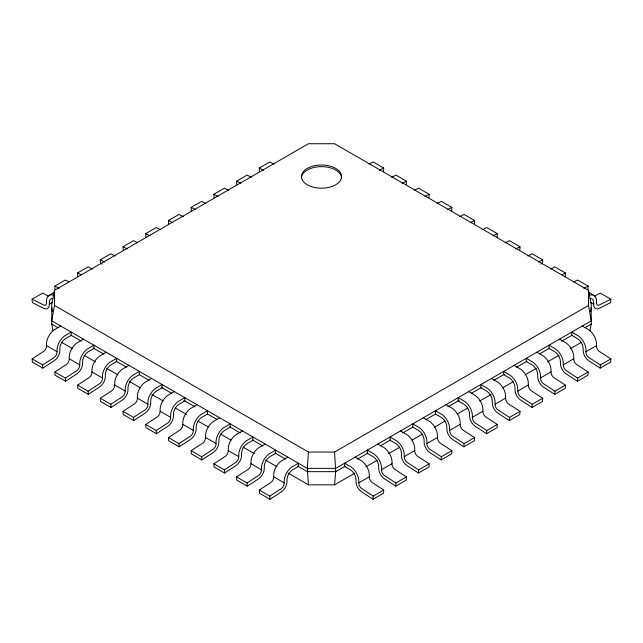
<?xml version="1.0" encoding="UTF-8"?>
<svg xmlns="http://www.w3.org/2000/svg" width="643" height="643" viewBox="0 0 643 643"><rect width="100%" height="100%" fill="white"/><g stroke="black" fill="none" stroke-linecap="round" stroke-linejoin="round"><path stroke-width="0.96" d="M60.715 326.001L53.924 330.004A12.056 6.96 -60 0 0 46.585 342.711L46.513 346.344A4.573 2.644 -60 0 1 43.901 351.239L32.15 358.89L32.327 362.065L42.832 368.134L54.165 360.787A8.6 4.967 -60 0 0 59.863 350.097L59.863 348.458A8.029 4.638 -60 0 1 65.546 338.628L71.22 335.349L71.22 332.069L64.429 336.064A12.056 6.96 -60 0 0 57.09 348.779L57.018 352.412A4.573 2.644 -60 0 1 54.406 357.307L42.655 364.959L42.832 368.134M83.429 339.118L76.638 343.113A12.056 6.96 -60 0 0 69.299 355.828L69.227 359.461A4.573 2.644 -60 0 1 66.615 364.356L54.864 372.008L55.041 375.182L65.546 381.243L76.879 373.896A8.6 4.967 -60 0 0 82.577 363.215L82.577 361.575A8.029 4.638 -60 0 1 88.26 351.737L93.934 348.458L93.934 345.178L87.143 349.181A12.056 6.96 -60 0 0 79.804 361.888L79.732 365.521A4.573 2.644 -60 0 1 77.12 370.416L65.369 378.076L65.546 381.243M106.143 352.227L99.352 356.23A12.056 6.96 -60 0 0 92.013 368.937L91.941 372.57A4.573 2.644 -60 0 1 89.329 377.465L77.578 385.125L77.755 388.292L88.26 394.36L99.593 387.014A8.6 4.967 -60 0 0 105.291 376.324L105.291 374.684A8.029 4.638 -60 0 1 110.974 364.854L116.648 361.575L116.648 358.296L109.857 362.29A12.056 6.96 -60 0 0 102.518 375.006L102.446 378.639A4.573 2.644 -60 0 1 99.834 383.533L88.083 391.185L88.26 394.36M128.857 365.345L122.066 369.339A12.056 6.96 -60 0 0 114.727 382.055L114.655 385.687A4.573 2.644 -60 0 1 112.043 390.582L100.292 398.234L100.469 401.409L110.974 407.469L122.307 400.123A8.6 4.967 -60 0 0 128.005 389.441L128.005 387.801A8.029 4.638 -60 0 1 133.688 377.963L139.362 374.684L139.362 371.413L132.571 375.408A12.056 6.96 -60 0 0 125.232 388.115L125.16 391.748A4.573 2.644 -60 0 1 122.548 396.643L110.797 404.302L110.974 407.469M151.571 378.454L144.779 382.456A12.056 6.96 -60 0 0 137.441 395.164L137.369 398.797A4.573 2.644 -60 0 1 134.757 403.691L123.006 411.351L123.183 414.518L133.688 420.586L145.021 413.24A8.6 4.967 -60 0 0 150.719 402.558L150.719 400.919A8.029 4.638 -60 0 1 156.402 391.081L162.076 387.801L162.076 384.522L155.284 388.517A12.056 6.96 -60 0 0 147.946 401.232L147.874 404.865A4.573 2.644 -60 0 1 145.262 409.76L133.511 417.411L133.688 420.586M174.285 391.571L167.493 395.566A12.056 6.96 -60 0 0 160.155 408.281L160.083 411.914A4.573 2.644 -60 0 1 157.471 416.809L145.72 424.46L145.897 427.635L156.402 433.704L167.735 426.357A8.6 4.967 -60 0 0 173.433 415.667L173.433 414.028A8.029 4.638 -60 0 1 179.116 404.19L184.79 400.919L184.79 397.639L177.998 401.634A12.056 6.96 -60 0 0 170.66 414.341L170.588 417.982A4.573 2.644 -60 0 1 167.976 422.869L156.225 430.529L156.402 433.704M196.999 404.688L190.207 408.683A12.056 6.96 -60 0 0 182.869 421.39L182.797 425.031A4.573 2.644 -60 0 1 180.185 429.918L168.434 437.578L168.611 440.744L179.116 446.813L190.449 439.466A8.6 4.967 -60 0 0 196.147 428.785L196.147 427.145A8.029 4.638 -60 0 1 201.83 417.307L207.504 414.028L207.504 410.748L200.712 414.751A12.056 6.96 -60 0 0 193.374 427.458L193.302 431.091A4.573 2.644 -60 0 1 190.69 435.986L178.939 443.638L179.116 446.813M219.713 417.797L212.921 421.8A12.056 6.96 -60 0 0 205.583 434.507L205.511 438.14A4.573 2.644 -60 0 1 202.899 443.035L191.148 450.687L191.325 453.862L201.83 459.93L213.163 452.584A8.6 4.967 -60 0 0 218.861 441.894L218.861 440.254A8.029 4.638 -60 0 1 224.544 430.424L230.218 427.145L230.218 423.866L223.426 427.86A12.056 6.96 -60 0 0 216.088 440.576L216.016 444.209A4.573 2.644 -60 0 1 213.404 449.103L201.653 456.755L201.83 459.93M242.427 430.914L235.635 434.909A12.056 6.96 -60 0 0 228.297 447.624L228.225 451.257A4.573 2.644 -60 0 1 225.613 456.152L213.862 463.804L214.039 466.979L224.544 473.039L235.877 465.693A8.6 4.967 -60 0 0 241.575 455.011L241.575 453.371A8.029 4.638 -60 0 1 247.258 443.533L252.932 440.254L252.932 436.975L246.14 440.977A12.056 6.96 -60 0 0 238.802 453.685L238.73 457.318A4.573 2.644 -60 0 1 236.118 462.213L224.367 469.872L224.544 473.039M265.141 444.024L258.349 448.026A12.056 6.96 -60 0 0 251.011 460.734L250.939 464.367A4.573 2.644 -60 0 1 248.327 469.261L236.576 476.921L236.753 480.088L247.258 486.156L258.59 478.81A8.6 4.967 -60 0 0 264.289 468.12L264.289 466.48A8.029 4.638 -60 0 1 269.972 456.651L275.646 453.371L275.646 450.092L268.854 454.087A12.056 6.96 -60 0 0 261.516 466.802L261.444 470.435A4.573 2.644 -60 0 1 258.832 475.33L247.081 482.981L247.258 486.156M287.855 457.141L281.063 461.135A12.056 6.96 -60 0 0 273.725 473.851L273.653 477.484A4.573 2.644 -60 0 1 271.041 482.379L259.29 490.03L259.467 493.205L269.972 499.265L281.304 491.927A8.6 4.967 -60 0 0 287.003 481.237L287.003 479.598A8.029 4.638 -60 0 1 292.686 469.76L298.36 466.48L298.36 463.209L291.568 467.204A12.056 6.96 -60 0 0 284.23 479.911L284.158 483.544A4.573 2.644 -60 0 1 281.546 488.439L269.795 496.099L269.972 499.265M383.533 171.424L383.71 168.048L373.205 161.988L368.881 164.174M406.247 184.541L406.424 181.165L395.919 175.097L391.595 177.291M428.961 197.65L429.138 194.282L418.633 188.214L414.309 190.408M451.675 210.767L451.852 207.392L441.347 201.331L437.023 203.518M474.389 223.877L474.566 220.509L464.061 214.44L459.737 216.635M497.103 236.994L497.28 233.618L486.775 227.558L482.451 229.744M519.817 250.103L519.994 246.735L509.489 240.667L505.165 242.861M527.879 255.978L532.203 253.784L542.708 259.844L542.531 263.22L540.787 264.104M565.245 276.337L565.422 272.962L554.917 266.893L550.593 269.087M587.959 289.446L588.136 286.079L577.631 280.01L574.175 281.763M594.293 296.19L600.345 293.128L610.85 299.188L610.673 302.564L599.34 308.302A8.6 4.967 -60 0 1 593.642 304.203L590.411 302.339M373.205 496.099L361.454 488.439A4.573 2.644 60 0 1 358.842 483.544L358.77 479.911A12.056 6.96 60 0 0 351.432 467.204L344.64 463.209L344.64 466.48L350.314 469.76A8.029 4.638 60 0 1 355.997 479.598L355.997 481.237A8.6 4.967 60 0 0 361.696 491.927L373.028 499.265L373.205 496.099L383.71 490.03L371.959 482.379A4.573 2.644 60 0 1 369.347 477.484L369.275 473.851A12.056 6.96 60 0 0 361.937 461.135L355.145 457.141M383.71 490.03L383.533 493.205L373.028 499.265M395.919 482.981L384.168 475.33A4.573 2.644 60 0 1 381.556 470.435L381.484 466.802A12.056 6.96 60 0 0 374.146 454.087L367.354 450.092L367.354 453.371L373.028 456.651A8.029 4.638 60 0 1 378.711 466.48L378.711 468.12A8.6 4.967 60 0 0 384.41 478.81L395.742 486.156L395.919 482.981L406.424 476.921L394.673 469.261A4.573 2.644 60 0 1 392.061 464.367L391.989 460.734A12.056 6.96 60 0 0 384.651 448.026L377.859 444.024M406.424 476.921L406.247 480.088L395.742 486.156M418.633 469.872L406.882 462.213A4.573 2.644 60 0 1 404.27 457.318L404.198 453.685A12.056 6.96 60 0 0 396.86 440.977L390.068 436.975L390.068 440.254L395.742 443.533A8.029 4.638 60 0 1 401.425 453.371L401.425 455.011A8.6 4.967 60 0 0 407.123 465.693L418.456 473.039L418.633 469.872L429.138 463.804L417.387 456.152A4.573 2.644 60 0 1 414.775 451.257L414.703 447.624A12.056 6.96 60 0 0 407.365 434.909L400.573 430.914M429.138 463.804L428.961 466.979L418.456 473.039M441.347 456.755L429.596 449.103A4.573 2.644 60 0 1 426.984 444.209L426.912 440.576A12.056 6.96 60 0 0 419.574 427.86L412.782 423.866L412.782 427.145L418.456 430.424A8.029 4.638 60 0 1 424.139 440.254L424.139 441.894A8.6 4.967 60 0 0 429.837 452.584L441.17 459.93L441.347 456.755L451.852 450.687L440.101 443.035A4.573 2.644 60 0 1 437.489 438.14L437.417 434.507A12.056 6.96 60 0 0 430.079 421.8L423.287 417.797M451.852 450.687L451.675 453.862L441.17 459.93M464.061 443.638L452.31 435.986A4.573 2.644 60 0 1 449.698 431.091L449.626 427.458A12.056 6.96 60 0 0 442.288 414.751L435.496 410.748L435.496 414.028L441.17 417.307A8.029 4.638 60 0 1 446.853 427.145L446.853 428.785A8.6 4.967 60 0 0 452.551 439.466L463.884 446.813L464.061 443.638L474.566 437.578L462.815 429.918A4.573 2.644 60 0 1 460.203 425.031L460.131 421.39A12.056 6.96 60 0 0 452.793 408.683L446.001 404.688M474.566 437.578L474.389 440.744L463.884 446.813M486.775 430.529L475.024 422.869A4.573 2.644 60 0 1 472.412 417.982L472.34 414.341A12.056 6.96 60 0 0 465.002 401.634L458.21 397.639L458.21 400.919L463.884 404.19A8.029 4.638 60 0 1 469.567 414.028L469.567 415.667A8.6 4.967 60 0 0 475.265 426.357L486.598 433.704L486.775 430.529L497.28 424.46L485.529 416.809A4.573 2.644 60 0 1 482.917 411.914L482.845 408.281A12.056 6.96 60 0 0 475.507 395.566L468.715 391.571M497.28 424.46L497.103 427.635L486.598 433.704M509.489 417.411L497.738 409.76A4.573 2.644 60 0 1 495.126 404.865L495.054 401.232A12.056 6.96 60 0 0 487.715 388.517L480.924 384.522L480.924 387.801L486.598 391.081A8.029 4.638 60 0 1 492.281 400.919L492.281 402.558A8.6 4.967 60 0 0 497.979 413.24L509.312 420.586L509.489 417.411L519.994 411.351L508.243 403.691A4.573 2.644 60 0 1 505.631 398.797L505.559 395.164A12.056 6.96 60 0 0 498.221 382.456L491.429 378.454M519.994 411.351L519.817 414.518L509.312 420.586M532.203 404.302L520.452 396.643A4.573 2.644 60 0 1 517.84 391.748L517.768 388.115A12.056 6.96 60 0 0 510.429 375.408L503.638 371.413L503.638 374.684L509.312 377.963A8.029 4.638 60 0 1 514.995 387.801L514.995 389.441A8.6 4.967 60 0 0 520.693 400.123L532.026 407.469L532.203 404.302L542.708 398.234L530.957 390.582A4.573 2.644 60 0 1 528.345 385.687L528.273 382.055A12.056 6.96 60 0 0 520.934 369.339L514.143 365.345M542.708 398.234L542.531 401.409L532.026 407.469M554.917 391.185L543.166 383.533A4.573 2.644 60 0 1 540.554 378.639L540.482 375.006A12.056 6.96 60 0 0 533.143 362.29L526.352 358.296L526.352 361.575L532.026 364.854A8.029 4.638 60 0 1 537.709 374.684L537.709 376.324A8.6 4.967 60 0 0 543.407 387.014L554.74 394.36L554.917 391.185L565.422 385.125L553.671 377.465A4.573 2.644 60 0 1 551.059 372.57L550.987 368.937A12.056 6.96 60 0 0 543.648 356.23L536.857 352.227M565.422 385.125L565.245 388.292L554.74 394.36M577.631 378.076L565.88 370.416A4.573 2.644 60 0 1 563.268 365.521L563.196 361.888A12.056 6.96 60 0 0 555.857 349.181L549.066 345.178L549.066 348.458L554.74 351.737A8.029 4.638 60 0 1 560.423 361.575L560.423 363.215A8.6 4.967 60 0 0 566.121 373.896L577.454 381.243L577.631 378.076L588.136 372.008L576.385 364.356A4.573 2.644 60 0 1 573.773 359.461L573.701 355.828A12.056 6.96 60 0 0 566.362 343.113L559.571 339.118M588.136 372.008L587.959 375.182L577.454 381.243M600.345 364.959L588.594 357.307A4.573 2.644 60 0 1 585.982 352.412L585.91 348.779A12.056 6.96 60 0 0 578.571 336.064L571.78 332.069L571.78 335.349L577.454 338.628A8.029 4.638 60 0 1 583.137 348.458L583.137 350.097A8.6 4.967 60 0 0 588.835 360.787L600.168 368.134L600.345 364.959L610.85 358.89L599.099 351.239A4.573 2.644 60 0 1 596.487 346.344L596.415 342.711A12.056 6.96 60 0 0 589.076 330.004L582.285 326.001M610.85 358.89L610.673 362.065L600.168 368.134M589.961 330.703L591.23 324.12L591.23 304.444L588.514 290.347L334.569 143.735L308.431 143.735L54.486 290.347L54.486 305.433L308.431 452.045L307.306 468.369L308.431 484.83L334.569 484.83L354.574 473.288M334.569 484.83L335.694 471.649L334.569 452.045L588.514 305.433L588.514 290.347M54.486 305.433L51.77 320.841L307.306 468.369L335.694 468.369L591.23 320.841L588.514 305.433M590.547 311.574L591.23 307.724M54.486 290.347L51.77 304.444L51.77 324.12L53.039 330.703M52.589 302.339L49.358 304.203A8.6 4.967 60 0 1 43.66 308.302L32.327 302.564L32.15 299.188L42.655 293.128L48.707 296.19M55.041 289.446L54.864 286.079L65.369 280.01L68.825 281.763M77.755 276.337L77.578 272.962L88.083 266.893L92.407 269.087M102.213 264.104L100.469 263.22L100.292 259.844L110.797 253.784L115.121 255.978M123.183 250.103L123.006 246.735L133.511 240.667L137.835 242.861M145.897 236.994L145.72 233.618L156.225 227.558L160.549 229.744M168.611 223.877L168.434 220.509L178.939 214.44L183.263 216.635M191.325 210.767L191.148 207.392L201.653 201.331L205.977 203.518M214.039 197.65L213.862 194.282L224.367 188.214L228.691 190.408M236.753 184.541L236.576 181.165L247.081 175.097L251.405 177.291M259.467 171.424L259.29 168.048L269.795 161.988L274.119 164.174M49.013 295.402L54.663 292.131M345.259 466.127L335.694 471.649L307.306 471.649L297.637 466.071M357.428 459.102L367.852 453.082M380.021 446.057L390.454 440.037M402.622 433.012L413.047 426.984M426.092 419.461L435.649 413.939M447.817 406.915L459.118 400.388M471.287 393.363L481.711 387.343M493.88 380.318L504.313 374.298M516.482 367.274L526.914 361.253M539.951 353.722L549.508 348.201M561.677 341.176L572.109 335.156M585.146 327.633L591.23 324.12M365.883 466.754L377.184 460.227M388.493 453.701L399.793 447.174M411.97 440.15L422.411 434.121M434.58 427.089L445.02 421.069M457.197 414.036L467.63 408.016M479.807 400.983L491.107 394.456M502.416 387.93L513.725 381.403M525.026 374.877L536.334 368.351M547.635 361.816L558.944 355.29M570.253 348.763L581.553 342.237M358.834 482.861L369.339 476.793M381.548 469.744L392.053 463.683M404.262 456.634L414.767 450.566M426.976 443.517L437.481 437.457M449.69 430.408L460.195 424.34M472.404 417.291L482.909 411.223M495.118 404.174L505.623 398.113M517.832 391.065L528.337 384.996M540.546 377.947L551.051 371.887M563.26 364.838L573.765 358.77M585.974 351.721L596.479 345.661M379.386 170.242L383.71 168.048M402.1 183.359L406.424 181.165M424.814 196.469L429.138 194.282M447.528 209.586L451.852 207.392M470.242 222.695L474.566 220.509M492.956 235.812L497.28 233.618M515.67 248.929L519.994 246.735M538.384 262.039L542.708 259.844M561.966 274.714L565.422 272.962M583.812 288.265L588.136 286.079M610.85 299.188L599.099 305.103A4.573 2.644 -60 0 1 596.487 303.223L596.415 299.678A12.056 6.96 -60 0 0 589.076 295.442M308.431 452.045L334.569 452.045M259.29 168.048L263.614 170.242M236.576 181.165L240.9 183.359M213.862 194.282L218.186 196.469M191.148 207.392L195.472 209.586M168.434 220.509L172.758 222.695M145.72 233.618L150.044 235.812M123.006 246.735L127.33 248.929M100.292 259.844L104.616 262.039M77.578 272.962L81.034 274.714M54.864 286.079L59.188 288.265M32.15 299.188L43.901 305.103A4.573 2.644 60 0 0 46.513 303.223L46.585 299.678A12.056 6.96 60 0 1 53.924 295.442M588.337 292.131L593.987 295.402M51.77 324.12L57.854 327.625M70.883 335.156L81.307 341.168M93.476 348.193L103.901 354.213M116.061 361.237L126.486 367.257M139.523 374.781L149.08 380.294M161.24 387.319L171.665 393.339M183.826 400.356L195.118 406.882M207.287 413.899L216.844 419.421M229.873 426.944L240.297 432.964M252.458 439.981L262.883 446.001M275.051 453.026L285.476 459.046M61.439 342.237L72.739 348.755M84.032 355.282L95.333 361.8M106.634 368.326L117.926 374.845M129.227 381.371L140.52 387.89M151.82 394.416L163.121 400.935M175.282 407.959L186.583 414.486M197.875 421.004L208.308 427.024M220.477 434.049L230.901 440.069M243.07 447.094L254.363 453.62M265.663 460.139L276.964 466.665M288.257 473.184L308.431 484.83M46.521 345.661L57.026 351.721M69.235 358.77L79.74 364.838M91.949 371.887L102.454 377.947M114.663 384.996L125.168 391.065M137.377 398.113L147.882 404.174M160.091 411.223L170.596 417.291M182.805 424.34L193.31 430.408M205.519 437.457L216.024 443.517M228.233 450.566L238.738 456.634M250.947 463.683L261.452 469.744M273.661 476.793L284.166 482.861M32.15 358.89L42.655 364.959M54.864 372.008L65.369 378.076M77.578 385.125L88.083 391.185M100.292 398.234L110.797 404.302M123.006 411.351L133.511 417.411M145.72 424.46L156.225 430.529M168.434 437.578L178.939 443.638M191.148 450.687L201.653 456.755M213.862 463.804L224.367 469.872M236.576 476.921L247.081 482.981M259.29 490.03L269.795 496.099M51.77 307.724L52.453 311.574M593.642 304.203L593.642 302.564A8.029 4.638 -60 0 0 590.137 298.529M49.358 304.203L49.358 302.564A8.029 4.638 60 0 1 52.863 298.529M301.422 178.224A20.078 11.59 0 0 1 321.5 166.633A20.078 11.59 0 0 1 341.578 178.224M311.461 186.623A20.078 11.59 0 0 0 341.578 176.584A20.078 11.59 0 0 0 311.461 166.553A20.078 11.59 0 0 0 311.461 186.623"/></g></svg>
